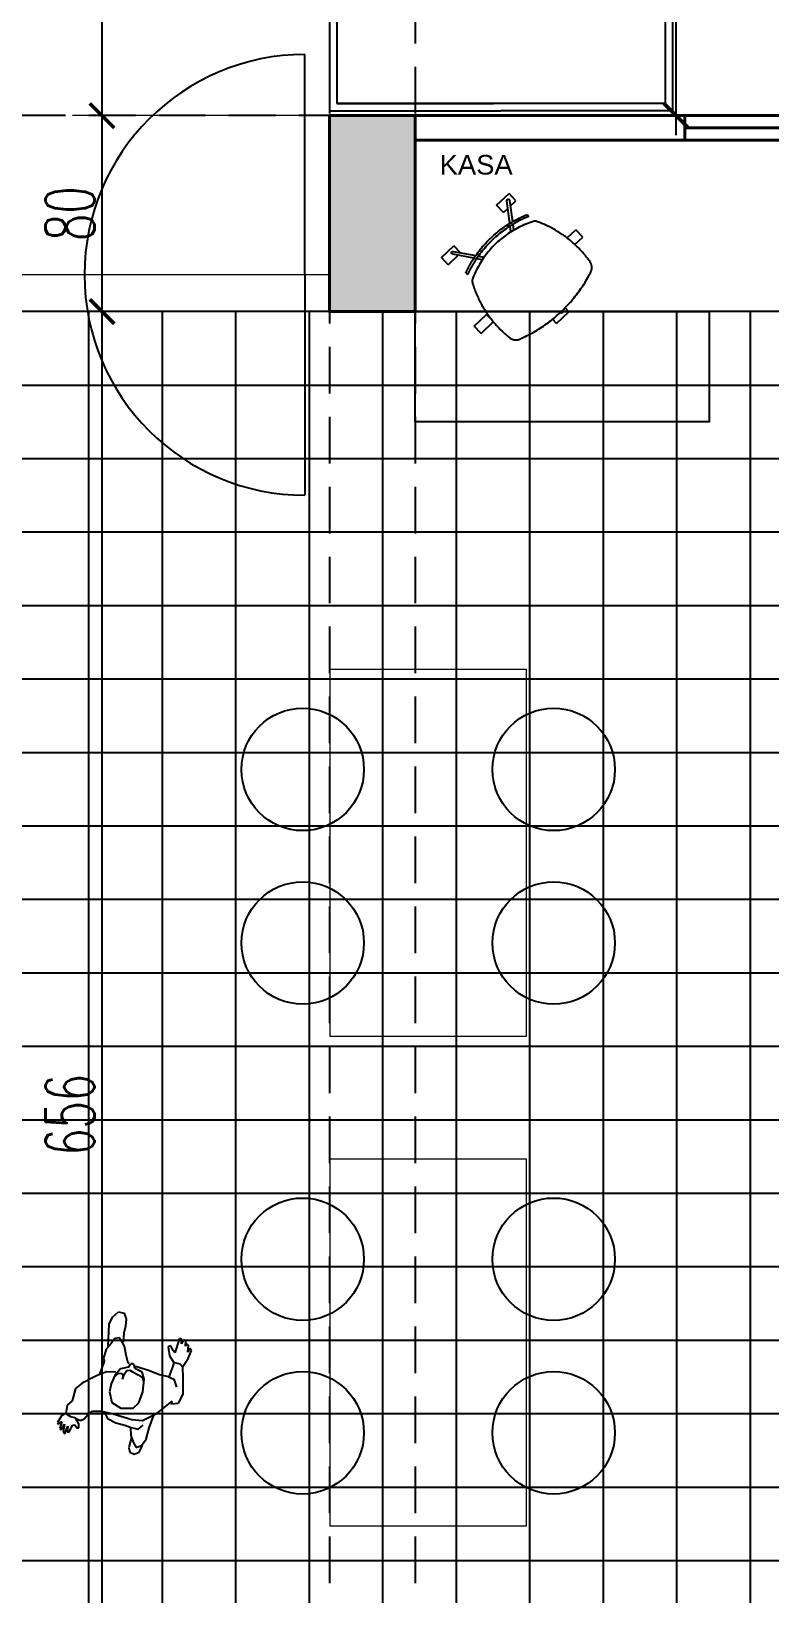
# Model space of a CAD drawing. Header units: millimetres. Extents: x 567392 to 582402, y 4512800 to 4518063.
# Drawn here: x 568257 to 568558, y 4514039 to 4514677 of the extents above; entities that cross this region are included whole.
import ezdxf

# ---------------------------------------------------------------- set-up
doc = ezdxf.new("R2010")
doc.units = ezdxf.units.MM
doc.linetypes.add('DASHED2', pattern=[9.525, 6.35, -3.175])
for name, color, linetype, lineweight in [('1A_GOR_04', 163, 'Continuous', 9), ('A-STRC-01', 2, 'Continuous', 40), ('a_tefris', 1, 'Continuous', 0), ('Yazi', 95, 'Continuous', 13), ('yücel-Ekipman', 4, 'Continuous', 25)]:
    doc.layers.add(name, color=color, linetype=linetype, lineweight=lineweight)
for name, color, linetype in [('a-people', 8, 'Continuous'), ('a_dim', 1, 'Continuous'), ('a_furn', 1, 'Continuous'), ('a_p1_d', 1, 'DASHED2'), ('a_p2', 2, 'Continuous'), ('seramik', 251, 'Continuous')]:
    doc.layers.add(name, color=color, linetype=linetype)
doc.styles.add('OLCU', font='SIMPLEX.shx', dxfattribs={"width": 0.65})
doc.styles.get("Standard").update_dxf_attribs({"font": 'Arial.ttf'})
doc.dimstyles.new('OLCU-İC', dxfattribs={"dimtxt": 20, "dimasz": 10, "dimexe": 12, "dimexo": 10, "dimgap": 3, "dimtad": 1, "dimdec": 0, "dimdsep": 46, "dimtxsty": 'OLCU', "dimblk": 'ARCHTICK', "dimcen": 2, "dimdle": 8, "dimclrd": 73, "dimclre": 1, "dimclrt": 1, "dimadec": 0, "dimazin": 0, "dimtfac": 1, "dimtdec": 0, "dimtix": 1, "dimtmove": 2, "dimatfit": 3, "dimldrblk": 'DOT', "dimfxl": 100, "dimfxlon": 1, "dimtvp": 1, "dimtolj": 1, "dimlwd": -1, "dimlwe": 0, "dimarcsym": 0})

# ---------------------------------------------------------------- blocks, each defined once
blk = doc.blocks.new('kevi')
for p, q in [((-177.6, 455.9), (-177.6, 496.8)), ((-107.8, 496.8), (-177.6, 496.8)), ((-146.5, 455.9), (-177.6, 455.9)), ((-160, 474.5), (-108.3, 403.2)), ((-95.5, 406), (-150.3, 481.5)), ((-107.8, 455.9), (-131.7, 455.9)), ((-107.8, 455.9), (-107.8, 496.8)), ((150.3, 481.5), (95.5, 406)), ((108.3, 403.2), (160, 474.5)), ((132.7, 457.3), (132.7, 496.8)), ((202.5, 496.8), (132.7, 496.8)), ((202.5, 455.9), (146.5, 455.9)), ((202.5, 455.9), (202.5, 496.8)), ((-171.6, 383.5), (-171.6, 373.5)), ((-102, 394.6), (-87.8, 375)), ((-74.9, 377.8), (-89.1, 397.3)), ((89.1, 397.3), (74.9, 377.8)), ((87.8, 375), (102, 394.6)), ((172.7, 383.1), (172.7, 373.1)), ((-273.5, 160.7), (-273.5, 201.6)), ((-224.7, 201.6), (-273.5, 201.6)), ((228.6, 169.1), (228.6, 201.6)), ((298.4, 201.6), (228.6, 201.6)), ((298.4, 160.7), (298.4, 201.6)), ((-229.3, 160.7), (-273.5, 160.7)), ((298.4, 160.7), (229.3, 160.7)), ((-22.4, -21.7), (-22.4, 0.4)), ((47.4, -21.7), (47.4, 1.9)), ((47.4, -21.7), (-22.4, -21.7))]:
    blk.add_line(p, q)
for centre, start, end in [((-155.2, 478), 36, 216), ((155.2, 478), 324, 144), ((0, 0.4), 183.68965, 356.31035)]:
    blk.add_arc(centre, 6, start, end)
for points, knots in [([(-171.7, 345.3), (-166.6, 347.8), (-161.5, 350.2), (-146.3, 356.8), (-136.1, 360.7), (-115.5, 367.7), (-105, 370.8), (-83.9, 376), (-73.3, 378.2), (-52.1, 381.7), (-41.5, 382.9), (-20.6, 384.6), (-10.2, 385), (10.2, 385), (20.6, 384.6), (41.5, 382.9), (52.1, 381.7), (73.3, 378.2), (83.9, 376), (105, 370.8), (115.5, 367.7), (136.1, 360.7), (146.3, 356.8), (161.5, 350.2), (166.6, 347.8), (171.7, 345.3)], [75.567281, 75.567281, 75.567281, 75.567281, 91.61316, 91.61316, 122.150879, 122.150879, 152.688599, 152.688599, 183.226319, 183.226319, 213.764039, 213.764039, 244.301759, 244.301759, 274.839479, 274.839479, 305.377199, 305.377199, 335.914918, 335.914918, 366.452638, 366.452638, 396.990358, 396.990358, 413.036237, 413.036237, 413.036237, 413.036237]), ([(-160.3, 387.7), (-164, 386.4), (-167.3, 385.2), (-170.6, 383.9), (-171, 383.7), (-171.4, 383.6)], [1151.142401, 1151.142401, 1151.142401, 1151.142401, 1238.020991, 1238.020991, 1250.585428, 1250.585428, 1250.585428, 1250.585428]), ([(-113.7, 401.9), (-114.9, 401.6), (-116.1, 401.3), (-119, 400.5), (-120.8, 400.1), (-124.3, 399.1), (-126, 398.7), (-129.3, 397.7), (-130.9, 397.3), (-134.1, 396.3), (-135.7, 395.9), (-138.6, 395), (-140, 394.5), (-142.7, 393.7), (-144, 393.3), (-146.4, 392.5), (-147.5, 392.1), (-149.7, 391.4), (-150.7, 391.1), (-152.6, 390.4), (-153.5, 390.1), (-155.2, 389.5), (-156, 389.3), (-157.3, 388.8), (-157.9, 388.6), (-158.9, 388.2), (-159.4, 388.1), (-160, 387.9), (-160.2, 387.8), (-160.3, 387.7)], [88.879831, 88.879831, 88.879831, 88.879831, 92.461945, 92.461945, 97.742446, 97.742446, 103.022947, 103.022947, 108.303448, 108.303448, 113.583949, 113.583949, 118.86445, 118.86445, 124.144951, 124.144951, 129.225954, 129.225954, 134.306957, 134.306957, 139.38796, 139.38796, 144.468963, 144.468963, 149.549966, 149.549966, 154.630969, 154.630969, 158.348703, 158.348703, 158.348703, 158.348703]), ([(-160.3, 377.7), (-160.2, 377.8), (-160, 377.9), (-159.4, 378.1), (-158.9, 378.2), (-157.9, 378.6), (-157.3, 378.8), (-156, 379.3), (-155.2, 379.5), (-153.5, 380.1), (-152.6, 380.4), (-150.7, 381.1), (-149.7, 381.4), (-147.5, 382.1), (-146.4, 382.5), (-144, 383.3), (-142.7, 383.7), (-140, 384.5), (-138.6, 385), (-135.7, 385.9), (-134.1, 386.3), (-130.9, 387.3), (-129.3, 387.7), (-126, 388.7), (-124.3, 389.1), (-120.8, 390.1), (-119, 390.5), (-116.1, 391.3), (-114.9, 391.6), (-113.7, 391.9)], [171.237248, 171.237248, 171.237248, 171.237248, 174.954981, 174.954981, 180.035984, 180.035984, 185.116988, 185.116988, 190.197991, 190.197991, 195.278994, 195.278994, 200.359997, 200.359997, 205.441, 205.441, 210.721501, 210.721501, 216.002002, 216.002002, 221.282502, 221.282502, 226.563003, 226.563003, 231.843504, 231.843504, 237.124005, 237.124005, 240.70612, 240.70612, 240.70612, 240.70612]), ([(0.5, 415.8), (0.5, 415.8), (0.4, 415.8), (-10.2, 415.8), (-20.7, 415.4), (-41.6, 414.1), (-52, 413), (-72.4, 410.3), (-82.5, 408.6), (-99.6, 405.2), (-106.7, 403.6), (-113.7, 401.9)], [116.842304, 116.842304, 116.842304, 116.842304, 117.023657, 117.023657, 146.279571, 146.279571, 175.535486, 175.535486, 204.7914, 204.7914, 226.286948, 226.286948, 226.286948, 226.286948]), ([(-113.7, 391.9), (-106.7, 393.6), (-99.6, 395.2), (-82.5, 398.6), (-72.4, 400.3), (-52, 403), (-41.6, 404.1), (-20.7, 405.4), (-10.2, 405.8), (0.4, 405.8), (0.5, 405.8), (0.5, 405.8)], [7.763396, 7.763396, 7.763396, 7.763396, 29.256658, 29.256658, 58.513316, 58.513316, 87.769974, 87.769974, 117.026632, 117.026632, 117.207985, 117.207985, 117.207985, 117.207985]), ([(114.8, 401.6), (107.8, 403.4), (100.7, 405), (83.6, 408.4), (73.5, 410.1), (53.1, 412.9), (42.7, 414), (21.8, 415.4), (11.3, 415.8), (0.7, 415.8), (0.6, 415.8), (0.5, 415.8)], [7.764978, 7.764978, 7.764978, 7.764978, 29.255947, 29.255947, 58.511893, 58.511893, 87.76784, 87.76784, 117.023787, 117.023787, 117.239399, 117.239399, 117.239399, 117.239399]), ([(0.5, 405.8), (0.6, 405.8), (0.7, 405.8), (11.3, 405.8), (21.8, 405.4), (42.7, 404), (53.1, 402.9), (73.5, 400.1), (83.6, 398.4), (100.7, 395), (107.8, 393.4), (114.8, 391.6)], [116.811151, 116.811151, 116.811151, 116.811151, 117.026764, 117.026764, 146.283455, 146.283455, 175.540146, 175.540146, 204.796837, 204.796837, 226.285516, 226.285516, 226.285516, 226.285516]), ([(161.4, 387.3), (161.2, 387.4), (161, 387.5), (160.4, 387.7), (160, 387.8), (159, 388.2), (158.4, 388.4), (157, 388.9), (156.3, 389.2), (154.6, 389.7), (153.7, 390.1), (151.8, 390.7), (150.7, 391.1), (148.6, 391.8), (147.5, 392.2), (145.1, 392.9), (143.8, 393.3), (141.1, 394.2), (139.7, 394.6), (136.7, 395.6), (135.2, 396), (132, 397), (130.4, 397.4), (127, 398.4), (125.3, 398.8), (121.9, 399.8), (120.1, 400.3), (117.2, 401), (116, 401.3), (114.8, 401.6)], [6.444417, 6.444417, 6.444417, 6.444417, 10.161936, 10.161936, 15.242905, 15.242905, 20.323873, 20.323873, 25.404841, 25.404841, 30.485809, 30.485809, 35.566777, 35.566777, 40.647746, 40.647746, 45.931957, 45.931957, 51.216168, 51.216168, 56.500379, 56.500379, 61.78459, 61.78459, 67.068801, 67.068801, 72.353012, 72.353012, 75.93865, 75.93865, 75.93865, 75.93865]), ([(114.8, 391.6), (115.5, 391.4), (116.2, 391.3), (118.5, 390.7), (120.2, 390.2), (123.5, 389.4), (125.1, 388.9), (128.3, 388), (129.9, 387.6), (133, 386.7), (134.5, 386.2), (137.5, 385.3), (138.9, 384.9), (141.6, 384), (142.9, 383.6), (145.4, 382.8), (146.6, 382.4), (148.8, 381.7), (149.8, 381.4), (151.8, 380.7), (152.7, 380.4), (154.5, 379.8), (155.3, 379.5), (156.8, 379), (157.5, 378.7), (158.7, 378.3), (159.3, 378.1), (160.2, 377.8), (160.6, 377.6), (161.1, 377.5), (161.3, 377.4), (161.4, 377.3)], [80.848571, 80.848571, 80.848571, 80.848571, 82.967045, 82.967045, 87.989539, 87.989539, 93.012033, 93.012033, 98.034528, 98.034528, 103.057022, 103.057022, 108.079516, 108.079516, 113.102011, 113.102011, 118.124505, 118.124505, 122.943684, 122.943684, 127.762863, 127.762863, 132.582043, 132.582043, 137.401222, 137.401222, 142.220401, 142.220401, 147.039581, 147.039581, 150.245614, 150.245614, 150.245614, 150.245614]), ([(172.5, 383.1), (171.5, 383.5), (170.5, 383.9), (167, 385.3), (164.3, 386.3), (161.4, 387.3)], [143.616131, 143.616131, 143.616131, 143.616131, 174.576324, 174.576324, 243.335387, 243.335387, 243.335387, 243.335387]), ([(-225.5, 66.2), (-226.5, 73.2), (-227.4, 80.2), (-228.8, 94.5), (-229.3, 101.9), (-230.1, 116.7), (-230.2, 124), (-230.2, 138.5), (-230.1, 145.8), (-229.3, 160.5), (-228.8, 167.9), (-227.3, 182.8), (-226.4, 190.2), (-224.2, 205.1), (-222.9, 212.6), (-219.9, 227.5), (-218.2, 234.9), (-214.4, 249.7), (-212.3, 257.1), (-207.8, 271.7), (-205.3, 279), (-200.1, 293.5), (-197.2, 300.6), (-191.2, 314.7), (-188, 321.7), (-183.4, 331.3), (-182.1, 333.8), (-180.7, 336.4)], [633.717991, 633.717991, 633.717991, 633.717991, 654.079409, 654.079409, 675.858862, 675.858862, 697.638314, 697.638314, 719.417767, 719.417767, 741.197219, 741.197219, 762.976672, 762.976672, 784.756125, 784.756125, 806.535577, 806.535577, 828.31503, 828.31503, 850.094482, 850.094482, 871.873935, 871.873935, 893.653388, 893.653388, 901.873332, 901.873332, 901.873332, 901.873332]), ([(-180.7, 336.4), (-180.4, 337.1), (-180, 337.8), (-178.8, 339.5), (-178, 340.5), (-176.2, 342.3), (-175.2, 343.2), (-173.3, 344.4), (-172.5, 344.9), (-171.7, 345.3)], [69.451308, 69.451308, 69.451308, 69.451308, 71.690874, 71.690874, 75.457127, 75.457127, 79.241493, 79.241493, 81.858332, 81.858332, 81.858332, 81.858332]), ([(-171.4, 373.6), (-170.7, 373.8), (-169.9, 374.2), (-168.2, 374.8), (-167.2, 375.2), (-165.3, 375.9), (-164.3, 376.3), (-162.3, 377), (-161.3, 377.4), (-160.3, 377.7)], [1.0116, 1.0116, 1.0116, 1.0116, 24.818752, 24.818752, 49.637504, 49.637504, 74.456256, 74.456256, 98.259978, 98.259978, 98.259978, 98.259978]), ([(161.4, 377.3), (162.4, 377), (163.3, 376.6), (165.3, 375.9), (166.3, 375.5), (168.3, 374.8), (169.2, 374.4), (171, 373.7), (171.8, 373.4), (172.5, 373.1)], [1.015082, 1.015082, 1.015082, 1.015082, 24.819071, 24.819071, 49.638141, 49.638141, 74.457212, 74.457212, 98.264635, 98.264635, 98.264635, 98.264635]), ([(171.7, 345.3), (172.5, 344.9), (173.3, 344.4), (175.2, 343.2), (176.2, 342.3), (178, 340.5), (178.8, 339.5), (180, 337.8), (180.4, 337.1), (180.7, 336.4)], [99.318002, 99.318002, 99.318002, 99.318002, 101.934842, 101.934842, 105.719207, 105.719207, 109.48546, 109.48546, 111.725026, 111.725026, 111.725026, 111.725026]), ([(180.7, 336.4), (182.1, 333.8), (183.4, 331.3), (188, 321.7), (191.2, 314.7), (197.2, 300.6), (200.1, 293.5), (205.3, 279), (207.8, 271.7), (212.3, 257.1), (214.4, 249.7), (218.2, 234.9), (219.9, 227.5), (222.9, 212.6), (224.2, 205.1), (226.4, 190.2), (227.3, 182.8), (228.8, 167.9), (229.3, 160.5), (230.1, 145.8), (230.2, 138.5), (230.2, 124), (230.1, 116.7), (229.3, 101.9), (228.8, 94.5), (227.4, 80.2), (226.5, 73.2), (225.5, 66.2)], [493.403297, 493.403297, 493.403297, 493.403297, 501.623241, 501.623241, 523.402693, 523.402693, 545.182146, 545.182146, 566.961599, 566.961599, 588.741051, 588.741051, 610.520504, 610.520504, 632.299956, 632.299956, 654.079409, 654.079409, 675.858862, 675.858862, 697.638314, 697.638314, 719.417767, 719.417767, 741.197219, 741.197219, 761.558637, 761.558637, 761.558637, 761.558637]), ([(-199.6, 34.4), (-200.1, 34.6), (-200.7, 34.8), (-202.5, 35.6), (-203.7, 36.1), (-206, 37.4), (-207.2, 38.1), (-209.3, 39.5), (-210.4, 40.3), (-212.4, 42), (-213.3, 42.8), (-215.1, 44.6), (-216, 45.6), (-217.6, 47.5), (-218.4, 48.6), (-219.9, 50.8), (-220.5, 51.9), (-221.8, 54.3), (-222.4, 55.5), (-223.4, 57.9), (-223.8, 59.2), (-224.6, 61.7), (-224.9, 63), (-225.3, 65), (-225.4, 65.6), (-225.5, 66.2)], [73.849116, 73.849116, 73.849116, 73.849116, 75.541071, 75.541071, 79.325983, 79.325983, 83.110896, 83.110896, 86.895809, 86.895809, 90.680722, 90.680722, 94.453348, 94.453348, 98.225975, 98.225975, 101.998601, 101.998601, 105.771228, 105.771228, 109.543854, 109.543854, 113.316481, 113.316481, 115.18629, 115.18629, 115.18629, 115.18629]), ([(225.5, 66.2), (225.4, 65.6), (225.3, 65), (224.9, 63), (224.6, 61.7), (223.8, 59.2), (223.4, 57.9), (222.4, 55.5), (221.8, 54.3), (220.5, 51.9), (219.9, 50.8), (218.4, 48.6), (217.6, 47.5), (216, 45.6), (215.1, 44.6), (213.3, 42.8), (212.4, 42), (210.4, 40.3), (209.3, 39.5), (207.2, 38.1), (206, 37.4), (203.7, 36.1), (202.5, 35.6), (200.7, 34.8), (200.1, 34.6), (199.6, 34.4)], [5.675444, 5.675444, 5.675444, 5.675444, 7.545253, 7.545253, 11.31788, 11.31788, 15.090506, 15.090506, 18.863133, 18.863133, 22.63576, 22.63576, 26.408386, 26.408386, 30.181013, 30.181013, 33.965925, 33.965925, 37.750838, 37.750838, 41.535751, 41.535751, 45.320664, 45.320664, 47.012618, 47.012618, 47.012618, 47.012618]), ([(199.6, 34.4), (193.8, 32.4), (188.1, 30.4), (172.6, 25.5), (162.9, 22.6), (143.3, 17.4), (133.3, 15), (113.3, 10.8), (103.1, 8.9), (82.8, 5.7), (72.5, 4.3), (51.9, 2.2), (41.5, 1.4), (20.8, 0.3), (10.4, 0), (-10.4, 0), (-20.8, 0.3), (-41.5, 1.4), (-51.9, 2.2), (-72.5, 4.3), (-82.8, 5.7), (-103.1, 8.9), (-113.3, 10.8), (-133.3, 15), (-143.3, 17.4), (-162.9, 22.6), (-172.6, 25.5), (-188.1, 30.4), (-193.8, 32.4), (-199.6, 34.4)], [41.101419, 41.101419, 41.101419, 41.101419, 59.08299, 59.08299, 88.624486, 88.624486, 118.165981, 118.165981, 147.707476, 147.707476, 177.248971, 177.248971, 206.790466, 206.790466, 236.331962, 236.331962, 265.873457, 265.873457, 295.414952, 295.414952, 324.956447, 324.956447, 354.497942, 354.497942, 384.039438, 384.039438, 413.580933, 413.580933, 431.562504, 431.562504, 431.562504, 431.562504])]:
    blk.add_open_spline(points, degree=3, knots=knots)
for points in [[(-171.4, 383.6), (-171.6, 383.5), (-171.6, 383.5), (-171.6, 383.5)], [(172.7, 383.1), (172.7, 383.1), (172.6, 383.1), (172.5, 383.1)], [(-171.6, 373.5), (-171.6, 373.5), (-171.6, 373.5), (-171.4, 373.6)], [(172.5, 373.1), (172.6, 373.1), (172.7, 373.1), (172.7, 373.1)]]:
    blk.add_open_spline(points, degree=3)
blk = doc.blocks.new('A$C4245411F')
for p, q in [((46.58, 8.46), (45.35, 5.44)), ((46.99, 11.21), (46.17, 8.33)), ((48.64, 9.7), (46.58, 8.46)), ((48.77, 12.44), (46.99, 11.21)), ((50.28, 7.78), (48.64, 9.7)), ((50.69, 12.03), (48.77, 12.44)), ((51.79, 5.31), (50.28, 7.78)), ((51.52, 10.38), (50.69, 12.03)), ((51.38, 6.4), (51.52, 10.38)), ((74, 6.95), (73.18, 6.68)), ((73.18, 6.68), (73.45, 5.17)), ((74.96, 5.86), (74, 6.95)), ((76.61, 9.29), (75.92, 6.13)), ((77.43, 9.29), (76.61, 9.29)), ((77.7, 6.95), (77.43, 9.29)), ((78.25, 10.25), (77.7, 6.95)), ((79.07, 9.83), (78.25, 10.25)), ((79.21, 6.54), (79.07, 9.83)), ((80.03, 9.01), (79.21, 6.54)), ((80.72, 8.46), (80.03, 9.01)), ((80.44, 5.58), (80.72, 8.46)), ((81.54, 6.95), (80.44, 5.58)), ((81.13, 3.39), (82.09, 6.4)), ((82.09, 6.4), (81.54, 6.95)), ((45.07, 0.64), (44.25, -4.71)), ((45.35, 5.44), (45.07, 0.64)), ((49.32, 2.15), (47.68, 0.09)), ((52.34, 2.15), (49.32, 2.15)), ((52.61, 2.15), (51.79, 5.31)), ((55.08, 1.74), (52.34, 2.15)), ((58.78, 1.6), (55.08, 1.74)), ((62.48, 0.5), (58.78, 1.6)), ((64.27, -1.55), (62.48, 0.5)), ((70.57, 0.5), (69.07, -1.14)), ((71.81, 2.7), (70.57, 0.5)), ((73.18, 3.66), (71.81, 2.7)), ((75.1, 3.25), (73.18, 3.66)), ((73.45, 5.17), (75.1, 3.25)), ((75.92, 6.13), (74.96, 5.86)), ((75.1, 3.11), (77.29, 2.97)), ((77.29, 2.97), (79.35, 2.15)), ((79.49, 2.15), (81.13, 3.39)), ((79.76, -1.28), (79.49, 2.15)), ((43.15, -5.81), (38.22, -11.85)), ((48.36, -1.69), (43.15, -5.81)), ((52.75, -1.14), (48.36, -1.69)), ((53.12, -5.76), (51.34, -8.37)), ((60.7, -1.83), (52.75, -1.14)), ((58.09, -4.79), (53.12, -5.76)), ((62.15, -6.26), (58.09, -4.79)), ((65.5, -1.83), (60.7, -1.83)), ((63.99, -10.34), (62.15, -6.26)), ((69.07, -1.14), (65.5, -1.83)), ((77.84, -8.69), (78.11, -3.48)), ((78.11, -3.48), (79.76, -1.28)), ((35.47, -11.71), (34.38, -15.69)), ((38.49, -10.75), (35.47, -11.71)), ((38.22, -11.85), (38.49, -10.75)), ((51.34, -8.37), (50.69, -13.08)), ((63.99, -13.63), (63.99, -10.34)), ((70.57, -15.55), (75.65, -11.43)), ((75.65, -11.43), (77.84, -8.69)), ((34.38, -15.69), (35.75, -21.86)), ((39.45, -20.77), (37.67, -17.88)), ((50.69, -13.08), (51.24, -18.3)), ((52.06, -18.71), (51.24, -17.2)), ((51.24, -18.3), (52.66, -20.95)), ((53.98, -19.53), (52.06, -18.71)), ((59.6, -18.71), (58.92, -20.22)), ((59.88, -16.42), (59.6, -18.71)), ((60.02, -18.02), (59.88, -16.42)), ((60.7, -18.71), (60.02, -18.02)), ((61.94, -18.57), (60.7, -18.71)), ((61.57, -20.44), (63.31, -17.2)), ((63.18, -16.85), (61.94, -18.57)), ((63.17, -18.71), (66.87, -18.02)), ((63.31, -17.2), (63.99, -13.63)), ((66.87, -18.02), (70.57, -15.55)), ((68.93, -20.77), (69.48, -16.51)), ((35.75, -21.86), (36.85, -26.67)), ((41.78, -21.31), (39.45, -20.77)), ((40.96, -25.98), (41.64, -21.31)), ((41.64, -21.31), (45.48, -21.31)), ((45.48, -21.31), (50.28, -22.14)), ((50.28, -22.14), (55.84, -22.62)), ((52.66, -20.95), (54.99, -21.49)), ((56.18, -20.22), (53.98, -19.53)), ((54.99, -21.49), (55.85, -21.81)), ((55.85, -21.81), (56.5, -23.19)), ((57.69, -20.63), (56.18, -20.22)), ((56.5, -23.19), (57.41, -23.7)), ((57.41, -23.7), (58.14, -23.01)), ((58.92, -20.22), (57.69, -20.63)), ((58.14, -23.01), (58.55, -21.72)), ((58.52, -23.22), (59.06, -23.37)), ((58.55, -21.72), (61.57, -20.44)), ((59.06, -23.37), (60.43, -26.39)), ((68.79, -22), (68.93, -20.77)), ((69.2, -23.24), (68.79, -22)), ((68.93, -27.08), (69.2, -23.24)), ((35.47, -30.37), (34.79, -33.8)), ((36.85, -26.67), (35.47, -30.37)), ((36.71, -26.25), (38.08, -27.35)), ((38.08, -27.35), (40.41, -27.49)), ((40.55, -37.51), (41.23, -31.47)), ((40.82, -27.49), (40.96, -25.98)), ((43.15, -29.82), (40.82, -27.49)), ((41.23, -31.47), (42.06, -32.29)), ((44.39, -33.25), (43.15, -29.82)), ((60.43, -26.39), (61.94, -29.82)), ((61.94, -29.82), (63.58, -31.61)), ((63.31, -34.9), (62.76, -31.33)), ((63.58, -31.61), (64.81, -32.7)), ((66.46, -32.02), (67.42, -29.69)), ((67.42, -29.69), (68.93, -27.08)), ((68.38, -28.45), (69.89, -37.23)), ((34.79, -33.8), (35.75, -34.62)), ((35.75, -34.62), (36.16, -32.84)), ((36.16, -32.84), (36.43, -35.72)), ((36.43, -35.72), (37.39, -36)), ((37.39, -36), (37.53, -35.04)), ((37.53, -35.04), (37.81, -37.09)), ((37.81, -37.09), (38.9, -37.37)), ((38.9, -37.37), (39.31, -35.59)), ((39.31, -35.59), (39.72, -37.51)), ((39.72, -37.51), (40.55, -37.51)), ((42.06, -32.29), (43.43, -33.94)), ((43.43, -33.94), (44.39, -33.25)), ((63.17, -37.92), (63.31, -34.9)), ((63.58, -40.66), (63.17, -37.92)), ((64.81, -32.7), (66.46, -32.02)), ((69.89, -37.23), (69.2, -40.39)), ((64.81, -43), (63.58, -40.66)), ((67.28, -43), (64.81, -43)), ((69.2, -40.39), (67.28, -43))]:
    blk.add_line(p, q)
blk = doc.blocks.new('_ArchTick')
at = {"const_width": 0.15}
blk.add_lwpolyline([(-0.5, -0.5), (0.5, 0.5)], dxfattribs=at)
blk = doc.blocks.new('*D592')
at = {"layer": 'a_dim', "color": 73, "transparency": 16777216}
blk.add_line((568520.28, 4514634.52), (568520.28, 4515070.52), dxfattribs=at)
at = {"layer": 'a_dim', "color": 1, "lineweight": 0, "transparency": 16777216}
for p, q in [((568500.42, 4515062.52), (568532.28, 4515062.52)), ((568500.42, 4514642.52), (568532.28, 4514642.52))]:
    blk.add_line(p, q, dxfattribs=at)
at = {"layer": 'Defpoints', "color": 0, "transparency": 16777216}
for p in [(568490.42, 4515062.52), (568520.28, 4515062.52), (568490.42, 4514642.52)]:
    blk.add_point(p, dxfattribs=at)
at = {"layer": 'a_dim', "color": 73, "transparency": 16777216, "xscale": 10, "yscale": 10, "zscale": 10}
for p, rotation in [((568520.28, 4515062.52), 90), ((568520.28, 4514642.52), 270)]:
    blk.add_blockref('_ArchTick', p, dxfattribs=dict(at, rotation=rotation))
at = {"layer": 'a_dim', "color": 1, "transparency": 16777216, "insert": (568533.28, 4514852.52), "char_height": 20, "attachment_point": 5, "rotation": 270, "style": 'OLCU'}
blk.add_mtext('\\A1;420', dxfattribs=at)
blk = doc.blocks.new('_Dot')
at = {"color": 0, "linetype": 'ByBlock', "lineweight": -2}
blk.add_line((-0.5, 0), (-1, 0), dxfattribs=at)
at = {"color": 0, "linetype": 'ByBlock', "const_width": 0.5}
blk.add_lwpolyline([(-0.25, 0, 1), (0.25, 0, 1)], format="xyb", close=True, dxfattribs=at)
blk = doc.blocks.new('*D598')
at = {"layer": 'a_dim', "color": 73, "transparency": 16777216}
blk.add_line((568285.96, 4513898.52), (568285.96, 4514570.52), dxfattribs=at)
at = {"layer": 'a_dim', "color": 1, "lineweight": 0, "transparency": 16777216}
for p, q in [((568368.8, 4514562.52), (568273.96, 4514562.52)), ((568368.8, 4513906.52), (568273.96, 4513906.52))]:
    blk.add_line(p, q, dxfattribs=at)
at = {"layer": 'Defpoints', "color": 0, "transparency": 16777216}
for p in [(568285.96, 4514562.52), (568378.8, 4514562.52), (568378.8, 4513906.52)]:
    blk.add_point(p, dxfattribs=at)
at = {"layer": 'a_dim', "color": 73, "transparency": 16777216, "xscale": 10, "yscale": 10, "zscale": 10}
for p, rotation in [((568285.96, 4514562.52), 90), ((568285.96, 4513906.52), 270)]:
    blk.add_blockref('_ArchTick', p, dxfattribs=dict(at, rotation=rotation))
at = {"layer": 'a_dim', "color": 3, "transparency": 16777216, "insert": (568272.96, 4514234.52), "char_height": 20, "attachment_point": 5, "rotation": 90, "style": 'OLCU'}
blk.add_mtext('\\A1;656', dxfattribs=at)
blk = doc.blocks.new('*D599')
at = {"layer": 'a_dim', "color": 73, "transparency": 16777216}
blk.add_line((568285.96, 4514554.52), (568285.96, 4514650.52), dxfattribs=at)
at = {"layer": 'a_dim', "color": 1, "lineweight": 0, "transparency": 16777216}
for p, q in [((568368.8, 4514642.52), (568273.96, 4514642.52)), ((568368.8, 4514562.52), (568273.96, 4514562.52))]:
    blk.add_line(p, q, dxfattribs=at)
at = {"layer": 'Defpoints', "color": 0, "transparency": 16777216}
for p in [(568285.96, 4514642.52), (568378.8, 4514642.52), (568378.8, 4514562.52)]:
    blk.add_point(p, dxfattribs=at)
at = {"layer": 'a_dim', "color": 73, "transparency": 16777216, "xscale": 10, "yscale": 10, "zscale": 10}
for p, rotation in [((568285.96, 4514642.52), 90), ((568285.96, 4514562.52), 270)]:
    blk.add_blockref('_ArchTick', p, dxfattribs=dict(at, rotation=rotation))
at = {"layer": 'a_dim', "color": 3, "transparency": 16777216, "insert": (568272.96, 4514602.52), "char_height": 20, "attachment_point": 5, "rotation": 90, "style": 'OLCU'}
blk.add_mtext('\\A1;80', dxfattribs=at)
blk = doc.blocks.new('*D600')
at = {"layer": 'a_dim', "color": 73, "transparency": 16777216}
blk.add_line((568285.96, 4514634.52), (568285.96, 4515070.52), dxfattribs=at)
at = {"layer": 'a_dim', "color": 1, "lineweight": 0, "transparency": 16777216}
for p, q in [((568368.8, 4515062.52), (568273.96, 4515062.52)), ((568368.8, 4514642.52), (568273.96, 4514642.52))]:
    blk.add_line(p, q, dxfattribs=at)
at = {"layer": 'Defpoints', "color": 0, "transparency": 16777216}
for p in [(568285.96, 4515062.52), (568378.8, 4515062.52), (568378.8, 4514642.52)]:
    blk.add_point(p, dxfattribs=at)
at = {"layer": 'a_dim', "color": 73, "transparency": 16777216, "xscale": 10, "yscale": 10, "zscale": 10}
for p, rotation in [((568285.96, 4515062.52), 90), ((568285.96, 4514642.52), 270)]:
    blk.add_blockref('_ArchTick', p, dxfattribs=dict(at, rotation=rotation))
at = {"layer": 'a_dim', "color": 3, "transparency": 16777216, "insert": (568272.96, 4514852.52), "char_height": 20, "attachment_point": 5, "rotation": 90, "style": 'OLCU'}
blk.add_mtext('\\A1;420', dxfattribs=at)
blk = doc.blocks.new('Frenox Depo Tipi Dolap Çift Kapı')
for p, q in [((0, 0), (0, 81)), ((0, 81), (70, 81)), ((140, 81), (70, 81)), ((140, 0), (140, 81)), ((70, 0), (0, 0)), ((70, 0), (140, 0))]:
    blk.add_line(p, q)
at = {"color": 251}
for p, q in [((3, 4), (3, 78)), ((3, 78), (137, 78)), ((137, 78), (73, 78)), ((137, 4), (137, 78)), ((67, 4), (3, 4)), ((73, 4), (137, 4))]:
    blk.add_line(p, q, dxfattribs=at)
at = {"color": 251, "linetype": 'Continuous'}
for p, q in [((67.05, 4), (2.95, 4)), ((4.95, 0), (34.89, -29.94)), ((7.78, 0), (39.83, -32.06)), ((72.95, 4), (137.05, 4)), ((132.22, 0), (100.17, -32.06)), ((135.05, 0), (105.11, -29.94)), ((36.3, -28.52), (34.89, -29.94)), ((34.89, -29.94), (39.13, -31.35)), ((39.13, -31.35), (37.71, -32.76)), ((105.11, -29.94), (100.87, -31.35)), ((100.87, -31.35), (102.29, -32.76)), ((103.7, -28.52), (105.11, -29.94)), ((37.71, -32.76), (38.42, -33.47)), ((39.83, -32.06), (38.42, -33.47)), ((100.17, -32.06), (101.58, -33.47)), ((102.29, -32.76), (101.58, -33.47))]:
    blk.add_line(p, q, dxfattribs=at)
at = {"linetype": 'Continuous'}
blk.add_line((67.05, 4), (72.95, 4), dxfattribs=at)
at = {"color": 251, "linetype": 'Continuous'}
for centre, radius, start, end in [((8.04, 4.05), 5.1, 180.53334, 232.59676), ((10.06, 18.71), 58.86, 300.38704, 345.52231), ((129.94, 18.71), 58.86, 194.47769, 239.61296), ((131.96, 4.05), 5.1, 307.40324, 359.46666)]:
    blk.add_arc(centre, radius, start, end, dxfattribs=at)
blk = doc.blocks.new('KOLONS')
at = {"layer": 'A-STRC-01'}
h = blk.add_hatch(color=256, dxfattribs=at)
h.dxf.hatch_style = 1
h.paths.add_polyline_path([(-2064, 1276), (-2099, 1276), (-2099, 1356), (-2064, 1356)])
at = {"layer": 'A-STRC-01', "color": 3}
blk.add_lwpolyline([(-2064, 1276), (-2099, 1276), (-2099, 1356), (-2064, 1356)], close=True, dxfattribs=at)

msp = doc.modelspace()

# ---------------------------------------------------------------- hatches: boundary and pattern name
at = {"layer": 'seramik'}
h = msp.add_hatch(dxfattribs=at)
h.set_pattern_fill('_USER', color=256, scale=30, double=1, pattern_type=0)
h.set_pattern_definition([(0, (568250.592, 4514562.52), (0, 30), []), (90, (568250.592, 4514562.52), (-30, 2e-15), [])])
h.paths.add_polyline_path([(568789.802, 4514562.52), (568250.592, 4514562.52), (568250.592, 4513871.52), (568789.802, 4513871.52)])

# ---------------------------------------------------------------- linework, layer by layer
at = {"layer": '1A_GOR_04'}
for points in [[(568368.802, 4514577.52), (567982.802, 4514577.52)], [(568378.802, 4514577.52), (568368.802, 4514577.52)], [(568280.061, 4514562.52), (567982.802, 4514562.52)], [(568378.802, 4514562.52), (568368.802, 4514562.52)]]:
    msp.add_lwpolyline(points, dxfattribs=at)
at = {"layer": 'A-STRC-01'}
for points in [[(568413.802, 4514642.52), (568602.589, 4514642.52)], [(568523.802, 4514642.52), (568523.802, 4514632.52)], [(568592.589, 4514637.52), (568523.802, 4514637.52)], [(568413.802, 4514632.52), (568613.802, 4514632.52)]]:
    msp.add_lwpolyline(points, dxfattribs=at)
at = {"layer": 'a_furn'}
for centre in [(568367.872, 4514375.567), (568470.311, 4514375.567), (568367.872, 4514304.7), (568470.311, 4514304.7), (568367.872, 4514175.567), (568470.311, 4514175.567), (568367.872, 4514104.7), (568470.311, 4514104.7)]:
    msp.add_circle(centre, 25, dxfattribs=at)
at = {"layer": 'a_p1_d', "ltscale": 3}
for points in [[(568378.802, 4515062.52), (568378.802, 4513366.52)], [(568413.802, 4515062.52), (568413.802, 4513366.52)], [(570442.802, 4514642.52), (567947.802, 4514642.52)], [(570442.802, 4514562.52), (567982.802, 4514562.52)]]:
    msp.add_lwpolyline(points, dxfattribs=at)
at = {"layer": 'a_p2'}
for points in [[(568368.802, 4514577.52), (568368.802, 4514667.52)], [(568368.802, 4514577.52), (568368.802, 4514487.52)]]:
    msp.add_lwpolyline(points, dxfattribs=at)
msp.add_lwpolyline([(568413.802, 4514517.52), (568413.802, 4514562.52), (568533.802, 4514562.52), (568533.802, 4514517.52)], close=True, dxfattribs=at)
for start, end in [(90, 180), (180, 270)]:
    msp.add_arc((568368.802, 4514577.52), 90, start, end, dxfattribs=at)
at = {"layer": 'a_tefris'}
for points in [[(568379.092, 4514416.52), (568459.092, 4514416.52), (568459.092, 4514266.52), (568379.092, 4514266.52)], [(568379.092, 4514216.52), (568459.092, 4514216.52), (568459.092, 4514066.52), (568379.092, 4514066.52)]]:
    msp.add_lwpolyline(points, close=True, dxfattribs=at)
at = {"layer": 'seramik'}
msp.add_lwpolyline([(568789.802, 4514562.52), (568250.592, 4514562.52), (568250.592, 4513871.52), (568789.802, 4513871.52)], close=True, dxfattribs=at)

# ---------------------------------------------------------------- block references
at = {"layer": 'a-people', "rotation": 167.9178316586183}
msp.add_blockref('A$C4245411F', (568349.439, 4514097.974), dxfattribs=at)
at = {"layer": 'A-STRC-01'}
msp.add_blockref('KOLONS', (570477.802, 4513286.52), dxfattribs=at)
at = {"layer": 'a_furn', "xscale": -0.1000000000003638, "yscale": 0.1000000000003638, "zscale": 0.1000000000003638, "rotation": 43.45796353067681}
msp.add_blockref('kevi', (568473.364, 4514562.48), dxfattribs=at)
at = {"layer": 'yücel-Ekipman', "rotation": 179.9999999997887}
msp.add_blockref('Frenox Depo Tipi Dolap Çift Kapı', (568518.802, 4514725.52), dxfattribs=at)

# ---------------------------------------------------------------- texts
at = {"layer": 'Yazi', "insert": (568423.763, 4514626.47), "char_height": 8, "attachment_point": 1}
msp.add_mtext_dynamic_manual_height_columns('KASA', width=48.3995, gutter_width=12.5, heights=[0], dxfattribs=at)

# ---------------------------------------------------------------- dimensions: what is measured, and where the dimension line sits
at = {"layer": 'a_dim'}
for base, p1, p2, picture, middle in [((568285.957, 4515062.52), (568378.802, 4514642.52), (568378.802, 4515062.52), '*D600', (568272.957, 4514852.52)), ((568285.957, 4514642.52), (568378.802, 4514562.52), (568378.802, 4514642.52), '*D599', (568272.957, 4514602.52)), ((568285.957, 4514562.52), (568378.802, 4513906.52), (568378.802, 4514562.52), '*D598', (568272.957, 4514234.52))]:
    dim = msp.add_linear_dim(base=base, p1=p1, p2=p2, angle=90, dimstyle='OLCU-İC', override={"dimclrt": 3}, dxfattribs=at)
    dim.commit()
    dim.dimension.update_dxf_attribs({"geometry": picture, "text_midpoint": middle})
dim = msp.add_linear_dim(base=(568520.275, 4515062.52), p1=(568490.417, 4514642.52), p2=(568490.417, 4515062.52), angle=270, dimstyle='OLCU-İC', dxfattribs=at)
dim.commit()
dim.dimension.update_dxf_attribs({"geometry": '*D592', "text_midpoint": (568533.275, 4514852.52)})

doc.saveas('drawing.dxf')
